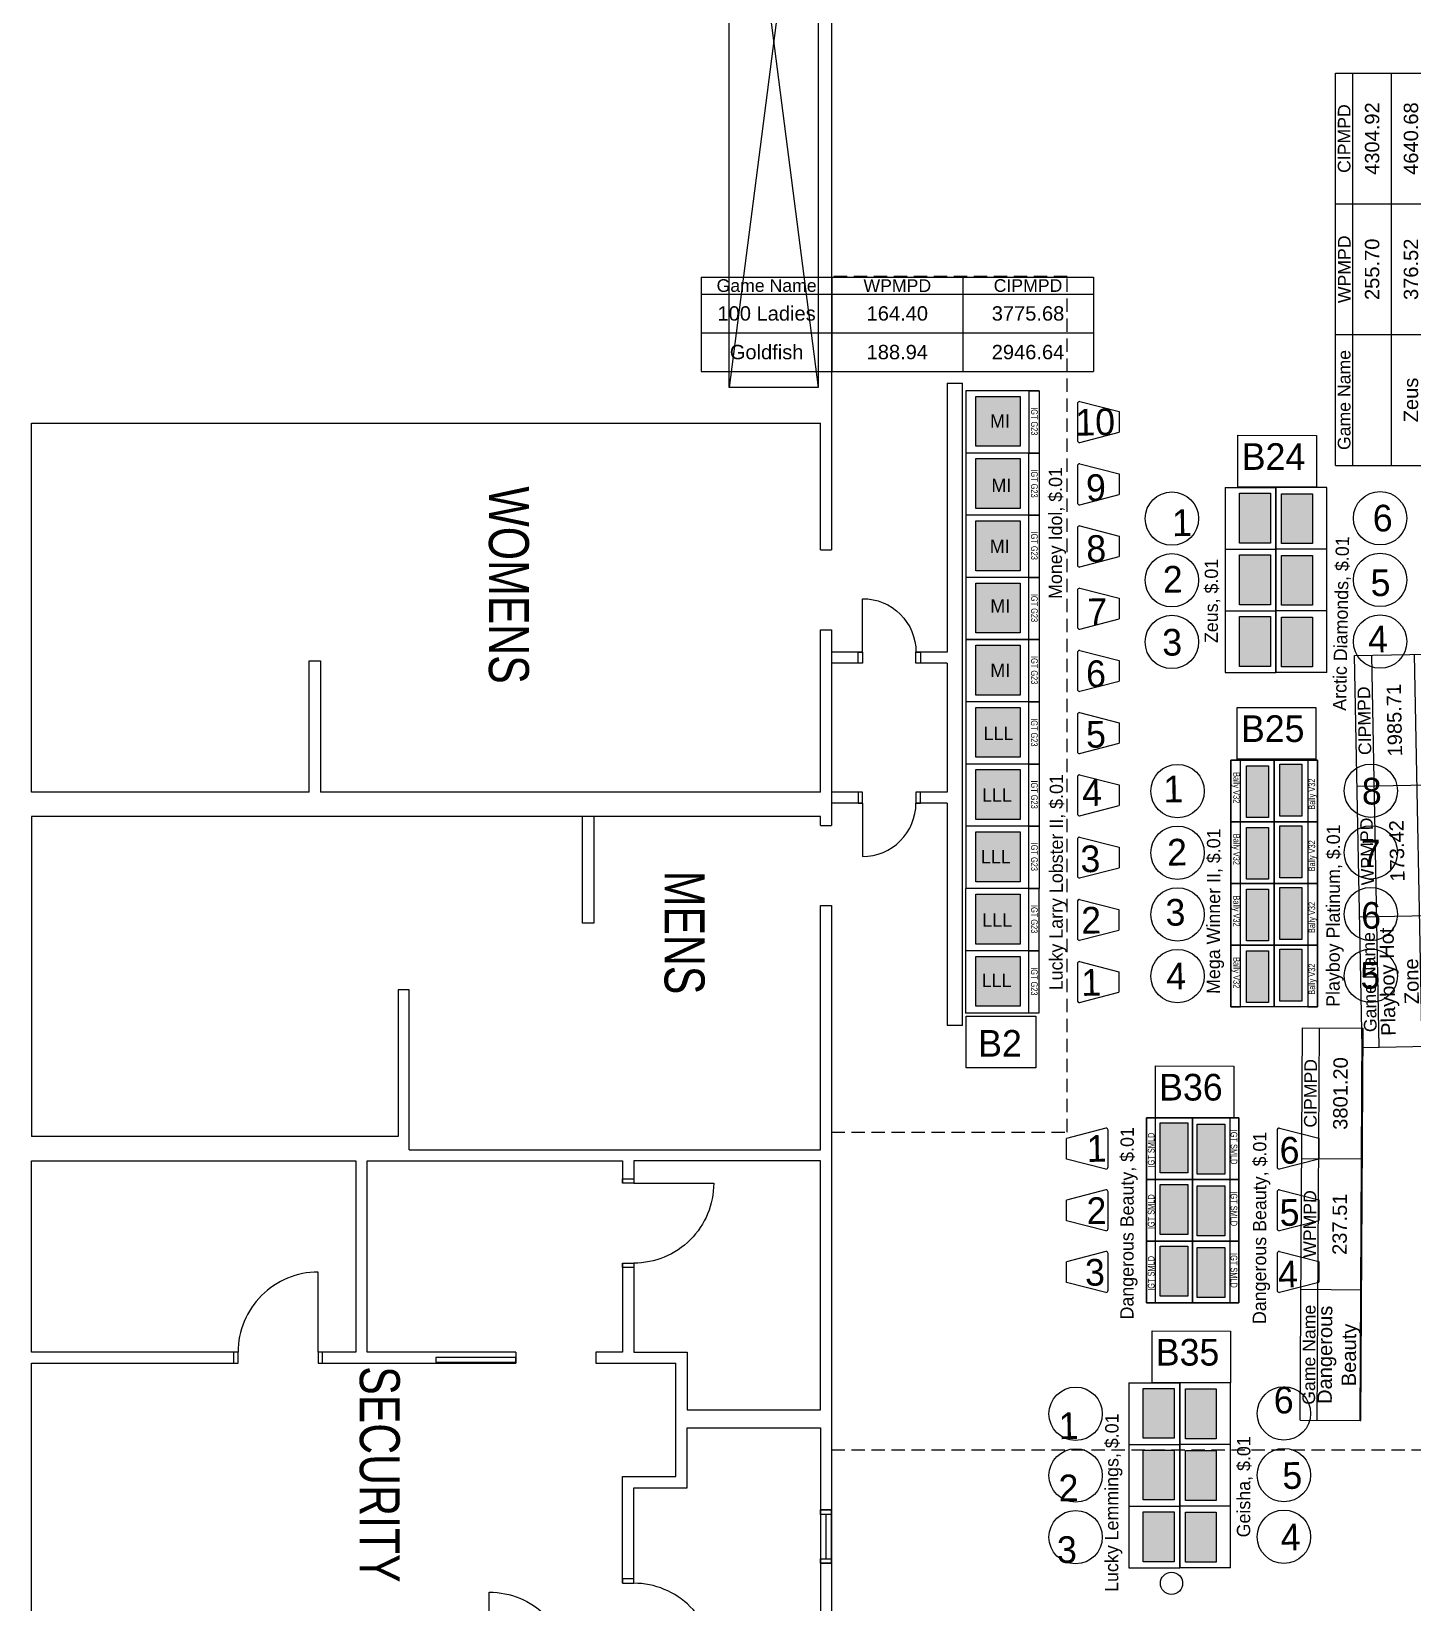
# Model space of a CAD drawing. Header units: inches. Extents: x 3213 to 10275, y -3570 to -435.
# Drawn here: x 7075 to 7697, y -2572 to -1865 of the extents above; entities that cross this region are included whole.
import ezdxf
from ezdxf.enums import TextEntityAlignment as Align

# ---------------------------------------------------------------- set-up
doc = ezdxf.new("R2010")
doc.units = ezdxf.units.IN
doc.header["$LTSCALE"] = 24
doc.header["$MEASUREMENT"] = 0
doc.linetypes.add('HIDDEN', pattern=[0.375, 0.25, -0.125])
for name, color, linetype in [('00 Bally Slots', 9, 'Continuous'), ('00 Bank', 7, 'Continuous'), ('00 IGT Slots', 7, 'Continuous'), ('00 PT Enrollment', 7, 'Continuous'), ('00 Themes', 7, 'Continuous'), ('F1  CLG', 15, 'HIDDEN'), ('F1  COL', 242, 'Continuous'), ('F1  DIM', 4, 'Continuous'), ('F1  DOORS', 1, 'Continuous'), ('F1  WALL', 3, 'Continuous'), ('F1  WINDOW', 1, 'Continuous')]:
    doc.layers.add(name, color=color, linetype=linetype)
doc.styles.add('ARCHSTYL', font='HAND.SHX', dxfattribs={"width": 0.8})
doc.styles.add('HAND', font='Hand.shx', dxfattribs={"width": 0.8, "height": 0.5})

# ---------------------------------------------------------------- blocks, each defined once
blk = doc.blocks.new('SDG M-9000')
at = {"linetype": 'ByBlock', "lineweight": -3}
h = blk.add_hatch(color=0, dxfattribs=at)
h.dxf.hatch_style = 1
h.set_gradient(color1=(102, 0, 204), tint=0.32, name='CYLINDER')
h.paths.add_polyline_path([(16.43, 24.99), (2.51, 24.99), (2.51, 2.52), (16.43, 2.52)])
at = {"color": 192, "linetype": 'ByBlock', "lineweight": -3}
blk.add_lwpolyline([(2.51, 24.99), (16.43, 24.99), (16.43, 2.52), (2.51, 2.52)], close=True, dxfattribs=at)
at = {"layer": '00 Bally Slots', "color": 192, "ltscale": 25}
for p, q in [((22.86, 27.75), (0, 27.75)), ((0, 0), (0, 27.75)), ((22.86, 0), (22.86, 27.75)), ((22.86, 0), (0, 0))]:
    blk.add_line(p, q, dxfattribs=at)
at = {"layer": '00 Bally Slots', "color": 192}
blk.add_circle((46.85, 13.96), 12.01, dxfattribs=at)
blk = doc.blocks.new('IGT SMLD')
at = {"linetype": 'ByBlock', "lineweight": -3}
h = blk.add_hatch(color=0, dxfattribs=at)
h.dxf.hatch_style = 1
h.set_gradient(color1=(255, 255, 0), tint=0.32, name='CYLINDER')
h.paths.add_polyline_path([(24418.92, 25302.53), (24406.48, 25302.53), (24406.48, 25280.04), (24418.92, 25280.04)])
at = {"color": 0, "linetype": 'ByBlock', "lineweight": -3}
blk.add_lwpolyline([(24406.48, 25302.53), (24418.92, 25302.53), (24418.92, 25280.04), (24406.48, 25280.04)], close=True, dxfattribs=at)
at = {"layer": '00 IGT Slots', "color": 7, "ltscale": 25}
blk.add_line((24404.27, 25277.12), (24404.27, 25304.87), dxfattribs=at)
at = {"layer": '00 IGT Slots', "color": 2, "ltscale": 25}
for p, q in [((24381.98, 25300.17), (24364.27, 25295.56)), ((24364.27, 25286.3), (24364.27, 25295.56)), ((24382.99, 25282.74), (24382.99, 25299.24)), ((24381.99, 25281.74), (24364.26, 25286.3))]:
    blk.add_line(p, q, dxfattribs=at)
for points in [[(24400.27, 25277.12), (24404.27, 25277.12), (24404.27, 25304.87), (24400.27, 25304.87)], [(24400.27, 25277.12), (24421.02, 25277.12), (24421.02, 25304.87), (24400.27, 25304.87)]]:
    blk.add_lwpolyline(points, close=True, dxfattribs=at)
at = {"layer": '00 IGT Slots', "color": 7, "linetype": 'ByBlock', "lineweight": -3}
blk.add_lwpolyline([(24400.27, 25304.87), (24421.02, 25304.87), (24421.02, 25277.12), (24400.27, 25277.12)], close=True, dxfattribs=at)
at = {"layer": '00 IGT Slots', "color": 2, "ltscale": 25}
for centre, start, end in [((24381.99, 25299.24), 0, 90), ((24381.99, 25282.74), 270, 0)]:
    blk.add_arc(centre, 1, start, end, dxfattribs=at)
at = {"layer": '00 IGT Slots', "color": 7, "linetype": 'ByBlock', "lineweight": -3, "insert": (24400.89, 25282.51), "char_height": 3, "width": 16.6602, "attachment_point": 1, "rotation": 90, "style": 'HAND'}
blk.add_mtext('IGT SMLD', dxfattribs=at)
blk = doc.blocks.new('*T324')
at = {"layer": '00 Themes', "linetype": 'ByBlock', "lineweight": -2, "transparency": 16777216}
for p, q in [((0, 0), (0, 176.43)), ((0, 176.43), (42.64, 176.43)), ((42.64, 0), (42.64, 176.43)), ((0, 0), (42.64, 0))]:
    blk.add_line(p, q, dxfattribs=at)
at = {"layer": '00 Themes', "color": 0, "linetype": 'ByBlock', "lineweight": -2, "transparency": 16777216}
for p, q in [((7.7, 0), (7.7, 176.43)), ((25.17, 0), (25.17, 176.43)), ((0, 117.62), (42.64, 117.62)), ((0, 58.81), (42.64, 58.81))]:
    blk.add_line(p, q, dxfattribs=at)
at = {"layer": '00 Themes', "color": 0, "lineweight": -3, "transparency": 16777216, "width": 58.689, "attachment_point": 5, "rotation": 90}
for s, insert, char_height in [('{\\fArial|b0|i0|c0;\\c255;4304.92 ', (16.44, 147.02), 6.467), ('{\\fArial|b0|i0|c0;\\c255;4640.68 ', (33.91, 147.02), 6.467), ('{\\fArial|b0|i0|c0;CIPMPD', (3.85, 147.02), 5.6858), ('{\\fArial|b0|i0|c0;WPMPD', (3.85, 88.21), 5.6858), ('{\\fArial|b0|i0|c0;\\c52479;255.70 ', (16.44, 88.21), 6.467), ('{\\fArial|b0|i0|c0;\\c65280;376.52 ', (33.91, 88.21), 6.467), ('{\\fArial|b0|i0|c0;Game Name', (3.85, 29.4), 5.6858), ('{\\fArial|b0|i0|c0;Zeus', (33.91, 29.4), 6.467), ('{\\fArial|b0|i0|c0;', (16.44, 29.4), 6.467)]:
    blk.add_mtext(s, dxfattribs=dict(at, insert=insert, char_height=char_height))
blk = doc.blocks.new('*T326')
at = {"layer": '00 Themes', "linetype": 'ByBlock', "lineweight": -2, "transparency": 16777216}
for p, q in [((-3.4, 176.39), (42.89, 177.29)), ((46.29, 0.89), (42.89, 177.29)), ((0, 0), (-3.4, 176.39)), ((0, 0), (46.29, 0.89))]:
    blk.add_line(p, q, dxfattribs=at)
at = {"layer": '00 Themes', "color": 0, "linetype": 'ByBlock', "lineweight": -2, "transparency": 16777216}
for p, q in [((26.99, 0.52), (23.59, 176.91)), ((7.7, 0.15), (4.3, 176.54)), ((-2.27, 117.6), (44.02, 118.49)), ((-1.13, 58.8), (45.15, 59.69))]:
    blk.add_line(p, q, dxfattribs=at)
at = {"layer": '00 Themes', "color": 0, "lineweight": -3, "transparency": 16777216, "width": 58.689, "attachment_point": 5, "rotation": 91.10497}
for s, insert, char_height in [('{\\fArial|b0|i0|c0;\\c255;1985.71 ', (14.51, 147.33), 6.467), ('{\\fArial|b0|i0|c0;\\c65280;6618.15 ', (33.81, 147.7), 6.467), ('{\\fArial|b0|i0|c0;CIPMPD', (1.01, 147.07), 5.6858), ('{\\fArial|b0|i0|c0;WPMPD', (2.15, 88.27), 5.6858), ('{\\fArial|b0|i0|c0;\\c255;173.42 ', (15.65, 88.53), 6.467), ('{\\fArial|b0|i0|c0;\\c65280;551.16 ', (34.94, 88.9), 6.467), ('{\\fArial|b0|i0|c0;Game Name', (3.28, 29.47), 5.6858), ('{\\fArial|b0|i0|c0;Playboy Hot Zone', (16.78, 29.73), 6.467), ('{\\fArial|b0|i0|c0;', (36.07, 30.11), 6.467)]:
    blk.add_mtext(s, dxfattribs=dict(at, insert=insert, char_height=char_height))
blk = doc.blocks.new('*T333')
at = {"layer": '00 Themes', "linetype": 'ByBlock', "lineweight": -2, "transparency": 16777216}
for p, q in [((0, 0), (0.99, 176.42)), ((0.99, 176.42), (27.96, 176.27)), ((26.97, -0.15), (27.96, 176.27)), ((0, 0), (26.97, -0.15))]:
    blk.add_line(p, q, dxfattribs=at)
at = {"layer": '00 Themes', "color": 0, "linetype": 'ByBlock', "lineweight": -2, "transparency": 16777216}
for p, q in [((7.7, -0.04), (8.69, 176.38)), ((27.33, -0.15), (28.32, 176.27)), ((27.96, 176.27), (28.32, 176.27)), ((0.66, 117.62), (27.99, 117.46)), ((0.33, 58.81), (27.66, 58.65)), ((26.97, -0.15), (27.33, -0.15))]:
    blk.add_line(p, q, dxfattribs=at)
at = {"layer": '00 Themes', "color": 0, "lineweight": -3, "transparency": 16777216, "width": 58.689, "attachment_point": 5, "rotation": 89.67758}
for s, insert, char_height in [('{\\fArial|b0|i0|c0;\\c255;3801.20 ', (18.16, 146.92), 6.467), ('{\\fArial|b0|i0|c0;CIPMPD', (4.68, 147), 5.6858), ('{\\fArial|b0|i0|c0;WPMPD', (4.35, 88.19), 5.6858), ('{\\fArial|b0|i0|c0;\\c52479;237.51 ', (17.83, 88.11), 6.467), ('{\\fArial|b0|i0|c0;Game Name', (4.02, 29.38), 5.6858), ('{\\fArial|b0|i0|c0;Dangerous Beauty', (17.5, 29.31), 6.467)]:
    blk.add_mtext(s, dxfattribs=dict(at, insert=insert, char_height=char_height))
blk = doc.blocks.new('*T409')
at = {"layer": '00 Themes', "linetype": 'ByBlock', "lineweight": -2, "transparency": 16777216}
for p, q in [((0, 0), (176.43, 0)), ((0, 0), (0, -42.48)), ((176.43, 0), (176.43, -42.48)), ((0, -42.48), (176.43, -42.48))]:
    blk.add_line(p, q, dxfattribs=at)
at = {"layer": '00 Themes', "color": 0, "linetype": 'ByBlock', "lineweight": -2, "transparency": 16777216}
for p, q in [((58.81, 0), (58.81, -42.48)), ((117.62, 0), (117.62, -42.48)), ((0, -7.7), (176.43, -7.7)), ((0, -25.09), (176.43, -25.09))]:
    blk.add_line(p, q, dxfattribs=at)
at = {"layer": '00 Themes', "color": 0, "lineweight": -3, "transparency": 16777216, "width": 58.689, "attachment_point": 5}
for s, insert, char_height in [('{\\fArial|b0|i0|c0;Game Name', (29.4, -3.85), 5.6858), ('{\\fArial|b0|i0|c0;WPMPD', (88.21, -3.85), 5.6858), ('{\\fArial|b0|i0|c0;CIPMPD', (147.02, -3.85), 5.6858), ('{\\fArial|b0|i0|c0;100 Ladies', (29.4, -16.4), 6.467), ('{\\fArial|b0|i0|c0;\\c255;164.40 ', (88.21, -16.4), 6.467), ('{\\fArial|b0|i0|c0;\\c255;3775.68 ', (147.02, -16.4), 6.467), ('{\\fArial|b0|i0|c0;Goldfish', (29.4, -33.79), 6.467), ('{\\fArial|b0|i0|c0;\\c255;188.94 ', (88.21, -33.79), 6.467), ('{\\fArial|b0|i0|c0;\\c255;2946.64 ', (147.02, -33.79), 6.467)]:
    blk.add_mtext(s, dxfattribs=dict(at, insert=insert, char_height=char_height))
blk = doc.blocks.new('IGT G23')
at = {"linetype": 'ByBlock', "lineweight": -3}
h = blk.add_hatch(color=7, dxfattribs=at)
h.set_gradient(color1=(241, 237, 14), color2=(18, 202, 42), tint=1)
h.paths.add_polyline_path([(-33.41, -26.28), (-33.41, -1.81), (-28.91, -1.81), (-28.91, -26.28)], flags=9)
h = blk.add_hatch(color=0, dxfattribs=at)
h.dxf.hatch_style = 1
h.set_gradient(color1=(255, 63, 0), tint=0.32, name='CYLINDER')
h.paths.add_polyline_path([(-4.53, -3.06), (-24.51, -3.06), (-24.51, -25.5), (-4.53, -25.5)])
at = {"color": 0, "linetype": 'ByBlock', "lineweight": -3}
blk.add_lwpolyline([(-24.51, -3.06), (-4.53, -3.06), (-4.53, -25.5), (-24.51, -25.5)], close=True, dxfattribs=at)
at = {"layer": '00 IGT Slots', "color": 30, "ltscale": 25}
for p, q in [((-33, 0), (0, 0)), ((-33, -28), (-33, 0)), ((0, -28), (0, 0)), ((-51.29, -4.75), (-69, -9.37)), ((-50.29, -22.18), (-50.29, -5.68)), ((-69, -18.63), (-69, -9.37)), ((-51.29, -23.18), (-69.01, -18.63)), ((-33, -28), (0, -28))]:
    blk.add_line(p, q, dxfattribs=at)
at = {"layer": '00 IGT Slots', "color": 30, "linetype": 'ByBlock', "lineweight": -3}
blk.add_lwpolyline([(-33, 0), (-28.48, 0), (-28.48, -28), (-33, -28)], close=True, dxfattribs=at)
at = {"layer": '00 IGT Slots', "color": 30, "ltscale": 25}
for centre, start, end in [((-51.29, -5.68), 0, 90), ((-51.29, -22.18), 270, 0)]:
    blk.add_arc(centre, 1, start, end, dxfattribs=at)
at = {"layer": '00 IGT Slots', "color": 7, "linetype": 'ByBlock', "lineweight": -3, "insert": (-32.42, -20.63), "char_height": 3, "width": 15.2138, "attachment_point": 1, "rotation": 90, "style": 'HAND'}
blk.add_mtext('IGT G23', dxfattribs=at)
blk = doc.blocks.new('SDG V32')
at = {"linetype": 'ByBlock', "lineweight": -3}
h = blk.add_hatch(color=0, dxfattribs=at)
h.dxf.hatch_style = 1
h.set_gradient(color1=(102, 0, 204), tint=0.32, name='CYLINDER')
h.paths.add_polyline_path([(12.51, 25.85), (2.51, 25.85), (2.51, 2.56), (12.51, 2.56)])
at = {"color": 192, "linetype": 'ByBlock', "lineweight": -3}
blk.add_lwpolyline([(2.51, 25.85), (12.51, 25.85), (12.51, 2.56), (2.51, 2.56)], close=True, dxfattribs=at)
at = {"layer": '00 Bally Slots', "color": 5, "linetype": 'ByBlock', "lineweight": -3}
for points in [[(0, 27.75), (19.5, 27.75), (19.5, 0), (0, 0)], [(19.5, 27.75), (15.1, 27.75), (15.1, 0), (19.5, 0)]]:
    blk.add_lwpolyline(points, close=True, dxfattribs=at)
at = {"layer": '00 Bally Slots', "color": 5}
blk.add_circle((43.49, 13.96), 12.01, dxfattribs=at)
at = {"layer": '00 Bally Slots', "color": 7, "linetype": 'ByBlock', "lineweight": -3, "insert": (15.43, 5.42), "char_height": 3, "width": 20.1675, "attachment_point": 1, "rotation": 90, "style": 'HAND'}
blk.add_mtext('Bally V32', dxfattribs=at)

msp = doc.modelspace()

# ---------------------------------------------------------------- linework, layer by layer
at = {"layer": '00 Bank'}
for points in [[(7653.7, -2070.41), (7618.37, -2070.39), (7618.37, -2047.11), (7653.7, -2047.13)], [(7653.35, -2192.83), (7618.02, -2192.81), (7618.02, -2169.53), (7653.35, -2169.55)], [(7527.44, -2331.72), (7496.13, -2331.7), (7496.14, -2308.42), (7527.44, -2308.44)], [(7616.54, -2354.16), (7581.21, -2354.14), (7581.21, -2330.86), (7616.54, -2330.88)], [(7615.04, -2473.41), (7579.71, -2473.39), (7579.71, -2450.11), (7615.04, -2450.13)]]:
    msp.add_lwpolyline(points, close=True, dxfattribs=at)
at = {"layer": 'F1  CLG'}
for points in [[(7435.48, -2360.61), (7541.48, -2360.61), (7541.48, -1975.61), (7435.48, -1975.61)], [(7435.48, -2503.61), (7728.78, -2503.61), (7782.78, -2557.61), (7924.78, -2557.61), (7971.71, -2604.54), (7971.71, -2666.61)]]:
    msp.add_lwpolyline(points, dxfattribs=at)
at = {"layer": 'F1  COL'}
msp.add_circle((7588.48, -2563.61), 5, dxfattribs=at)
at = {"layer": 'F1  DOORS'}
for points in [[(7449.48, -2144.61), (7449.48, -2120.61, -0.414214), (7473.48, -2144.61, 0)], [(7449.48, -2212.61), (7449.48, -2236.61, 0.414214), (7473.48, -2212.61, 0)], [(7346.48, -2383.61), (7382.48, -2383.61, -0.414214), (7346.48, -2419.61, 0)], [(7204.48, -2459.61), (7204.48, -2423.61, 0.414214), (7168.48, -2459.61, 0)], [(7346.48, -2599.61), (7382.48, -2599.61, 0.414214), (7346.48, -2563.61, 0)], [(7281.48, -2603.61), (7281.48, -2567.61, -0.414214), (7317.48, -2603.61, 0)]]:
    msp.add_lwpolyline(points, format="xyb", dxfattribs=at)
for points in [[(7449.48, -2149.61), (7447.48, -2149.61), (7447.48, -2144.61), (7449.48, -2144.61)], [(7475.48, -2149.61), (7473.48, -2149.61), (7473.48, -2144.61), (7475.48, -2144.61)], [(7449.48, -2207.61), (7447.48, -2207.61), (7447.48, -2212.61), (7449.48, -2212.61)], [(7475.48, -2207.61), (7473.48, -2207.61), (7473.48, -2212.61), (7475.48, -2212.61)], [(7341.48, -2383.61), (7341.48, -2381.61), (7346.48, -2381.61), (7346.48, -2383.61)], [(7341.48, -2421.61), (7341.48, -2419.61), (7346.48, -2419.61), (7346.48, -2421.61)], [(7166.48, -2464.61), (7168.48, -2464.61), (7168.48, -2459.61), (7166.48, -2459.61)], [(7204.48, -2464.61), (7206.48, -2464.61), (7206.48, -2459.61), (7204.48, -2459.61)], [(7257.48, -2464.11), (7293.48, -2464.11), (7293.48, -2462.11), (7257.48, -2462.11)], [(7341.48, -2561.61), (7341.48, -2563.61), (7346.48, -2563.61), (7346.48, -2561.61)]]:
    msp.add_lwpolyline(points, close=True, dxfattribs=at)
for points in [[(7293.48, -2459.61), (7293.48, -2464.61)], [(7329.48, -2459.61), (7329.48, -2464.61)]]:
    msp.add_lwpolyline(points, dxfattribs=at)
at = {"layer": 'F1  WALL'}
msp.add_line((7487.48, -2023.61), (7494.48, -2023.61), dxfattribs=at)
for points in [[(7435.48, -1589.61), (7435.48, -2098.61)], [(7487.48, -2023.61), (7487.48, -2144.61)], [(7494.48, -2312.61), (7494.48, -2023.61)], [(7200.48, -2207.61), (7075.48, -2207.61), (7075.48, -2041.61), (7430.48, -2041.61)], [(7430.48, -2098.61), (7430.48, -2041.61)], [(7430.48, -2098.61), (7435.48, -2098.61)], [(7430.48, -2134.61), (7435.48, -2134.61)], [(7430.48, -2207.61), (7430.48, -2134.61)], [(7435.48, -2134.61), (7435.48, -2222.61)], [(7200.48, -2207.61), (7200.48, -2148.61), (7205.48, -2148.61), (7205.48, -2207.61)], [(7449.48, -2144.61), (7435.48, -2144.61)], [(7487.48, -2144.61), (7473.48, -2144.61)], [(7449.48, -2149.61), (7435.48, -2149.61)], [(7487.48, -2149.61), (7473.48, -2149.61)], [(7487.48, -2149.61), (7487.48, -2207.61)], [(7430.48, -2207.61), (7205.48, -2207.61)], [(7449.48, -2207.61), (7435.48, -2207.61)], [(7449.48, -2212.61), (7435.48, -2212.61)], [(7487.48, -2207.61), (7473.48, -2207.61)], [(7487.48, -2212.61), (7473.48, -2212.61)], [(7487.48, -2212.61), (7487.48, -2312.61)], [(7430.48, -2218.61), (7075.48, -2218.61)], [(7075.48, -2218.61), (7075.48, -2362.61)], [(7328.48, -2218.61), (7328.48, -2266.61), (7323.48, -2266.61), (7323.48, -2218.61)], [(7430.48, -2222.61), (7430.48, -2218.61)], [(7430.48, -2222.61), (7435.48, -2222.61)], [(7245.48, -2368.61), (7430.48, -2368.61), (7430.48, -2258.61)], [(7430.48, -2258.61), (7435.48, -2258.61)], [(7435.48, -2258.61), (7435.48, -2608.61)], [(7245.48, -2296.61), (7240.48, -2296.61), (7240.48, -2362.61), (7075.48, -2362.61)], [(7245.48, -2368.61), (7245.48, -2296.61)], [(7494.48, -2312.61), (7487.48, -2312.61)], [(7168.48, -2459.61), (7075.48, -2459.61), (7075.48, -2373.61), (7221.48, -2373.61), (7221.48, -2459.61), (7204.48, -2459.61)], [(7293.48, -2459.61), (7226.48, -2459.61), (7226.48, -2373.61), (7341.48, -2373.61), (7341.48, -2383.61)], [(7346.48, -2419.61), (7346.48, -2459.61), (7370.48, -2459.61), (7370.48, -2485.61), (7430.48, -2485.61), (7430.48, -2373.61), (7346.48, -2373.61), (7346.48, -2383.61)], [(7341.48, -2419.61), (7341.48, -2459.61), (7329.48, -2459.61)], [(7075.48, -2603.61), (7075.48, -2464.61)], [(7075.48, -2464.61), (7168.48, -2464.61)], [(7204.48, -2464.61), (7293.48, -2464.61)], [(7329.48, -2464.61), (7365.48, -2464.61)], [(7341.48, -2563.61), (7341.48, -2515.61), (7365.48, -2515.61), (7365.48, -2464.61)], [(7346.48, -2563.61), (7346.48, -2520.61), (7370.48, -2520.61), (7370.48, -2493.61), (7430.48, -2493.61), (7430.48, -2603.61), (7346.48, -2603.61), (7346.48, -2599.61)]]:
    msp.add_lwpolyline(points, dxfattribs=at)
msp.add_lwpolyline([(7429.48, -1714.61), (7429.48, -2025.61), (7389.48, -2025.61), (7389.48, -1714.61)], close=True, dxfattribs=at)
at = {"layer": 'F1  WALL', "color": 8}
for points in [[(7389.48, -1714.61), (7429.48, -2025.61)], [(7429.48, -1714.61), (7389.48, -2025.61)]]:
    msp.add_lwpolyline(points, dxfattribs=at)
at = {"layer": 'F1  WINDOW'}
for points in [[(7430.48, -2532.61), (7430.48, -2530.61), (7435.48, -2530.61), (7435.48, -2532.61)], [(7435.48, -2554.61), (7435.48, -2530.61), (7430.48, -2530.61), (7430.48, -2554.61)], [(7430.48, -2554.61), (7430.48, -2552.61), (7435.48, -2552.61), (7435.48, -2554.61)]]:
    msp.add_lwpolyline(points, close=True, dxfattribs=at)
msp.add_lwpolyline([(7432.98, -2532.61), (7432.98, -2552.61)], dxfattribs=at)

# ---------------------------------------------------------------- block references
for name, p in [('*T324', (7662.33, -2060.62)), ('*T409', (7376.88, -1975.91)), ('*T326', (7674.27, -2322.6)), ('*T333', (7646.35, -2490.17))]:
    msp.add_blockref(name, p)
at = {"layer": '00 Bally Slots', "color": 20, "rotation": 180}
for p in [(7635.48, -2070.62), (7635.48, -2098.37), (7635.48, -2126.12), (7592.18, -2473.41), (7592.18, -2501.16), (7592.18, -2528.91)]:
    msp.add_blockref('SDG M-9000', p, dxfattribs=at)
at = {"layer": '00 Bally Slots', "color": 20}
for p in [(7635.48, -2098.37), (7635.48, -2126.12), (7635.48, -2153.87), (7592.18, -2501.16), (7592.18, -2528.91), (7592.18, -2556.66)]:
    msp.add_blockref('SDG M-9000', p, dxfattribs=at)
at = {"layer": '00 Bally Slots', "color": 30, "linetype": 'ByBlock', "lineweight": -3, "rotation": 180}
for p in [(7634.67, -2193.23), (7634.67, -2220.98), (7634.67, -2248.73), (7634.67, -2276.48)]:
    msp.add_blockref('SDG V32', p, dxfattribs=at)
at = {"layer": '00 Bally Slots', "color": 30, "linetype": 'ByBlock', "lineweight": -3}
for p in [(7634.67, -2220.98), (7634.67, -2248.73), (7634.67, -2276.48), (7634.67, -2304.23)]:
    msp.add_blockref('SDG V32', p, dxfattribs=at)
at = {"layer": '00 IGT Slots', "color": 7, "ltscale": 25}
for p in [(-16823.07, -27659.03), (-16823.07, -27686.78), (-16823.07, -27714.53)]:
    msp.add_blockref('IGT SMLD', p, dxfattribs=at)
at = {"layer": '00 IGT Slots', "color": 7, "ltscale": 25, "rotation": 180}
for p in [(32018.98, 22922.96), (32018.98, 22895.21), (32018.98, 22867.46)]:
    msp.add_blockref('IGT SMLD', p, dxfattribs=at)
at = {"layer": '00 Themes', "color": 10, "lineweight": -3, "transparency": 33554661, "rotation": 180}
for p in [(7495.87, -2055.08), (7495.86, -2083.08), (7495.86, -2111.07), (7495.86, -2139.07), (7495.86, -2167.05), (7495.85, -2195.05), (7495.85, -2223.04), (7495.85, -2251.04), (7495.83, -2279.07), (7495.82, -2307.07)]:
    msp.add_blockref('IGT G23', p, dxfattribs=at)

# ---------------------------------------------------------------- texts
at = {"layer": '00 Bank'}
for s, p in [('B24', (7620.08, -2062.66)), ('B25', (7619.73, -2185.08)), ('B2', (7501.48, -2326.69)), ('B36', (7582.92, -2346.41)), ('B35', (7581.42, -2465.66))]:
    msp.add_text(s, height=12, rotation=359.97523, dxfattribs=at).set_placement(p)
at = {"layer": '00 PT Enrollment', "style": 'ARCHSTYL'}
for s, p in [('10', (7554.23, -2047.13)), ('9', (7554.58, -2076.64)), ('1', (7593.23, -2092.44)), ('8', (7554.7, -2104.05)), ('2', (7589.14, -2117.88)), ('7', (7555.17, -2132.49)), ('3', (7588.85, -2146.22)), ('6', (7554.58, -2160.36)), ('5', (7554.58, -2187.64)), ('4', (7552.85, -2213.85)), ('1', (7589.41, -2212.25)), ('3', (7552.07, -2243.66)), ('2', (7591.07, -2240.67)), ('2', (7552.42, -2271.29)), ('1', (7552.42, -2299.27)), ('1', (7554.83, -2373.98)), ('6', (7641.66, -2374.8)), ('2', (7554.83, -2401.97)), ('5', (7641.67, -2402.78)), ('3', (7554.1, -2429.72)), ('4', (7640.94, -2430.53)), ('6', (7639.03, -2487.2)), ('1', (7542.23, -2498.73)), ('5', (7642.9, -2521.13)), ('2', (7542.23, -2526.72)), ('4', (7642.16, -2548.88)), ('3', (7541.5, -2554.47))]:
    msp.add_text(s, height=12, rotation=1, dxfattribs=at).set_placement(p, align=Align.CENTER)
at = {"layer": '00 PT Enrollment', "color": 7, "style": 'ARCHSTYL'}
for s, p in [('6', (7683.57, -2090.36)), ('5', (7682.6, -2119.43)), ('4', (7681.42, -2144.77)), ('8', (7678.67, -2213.22)), ('7', (7678.29, -2241.11)), ('3', (7590.33, -2267.73)), ('6', (7678.37, -2269.11)), ('4', (7590.65, -2296.38)), ('5', (7677.99, -2296.11))]:
    msp.add_text(s, height=12, rotation=1, dxfattribs=at).set_placement(p, align=Align.CENTER)
at = {"layer": '00 Themes', "linetype": 'HIDDEN'}
for s, p in [('MI', (7506.84, -2043.67)), ('MI', (7507.45, -2072.66)), ('MI', (7506.74, -2100.06)), ('MI', (7506.95, -2126.87)), ('MI', (7506.95, -2155.9)), ('LLL', (7503.92, -2184.19)), ('LLL', (7503.23, -2211.96)), ('LLL', (7502.73, -2239.72)), ('LLL', (7503.36, -2268.22)), ('LLL', (7503.08, -2295.4))]:
    msp.add_text(s, height=6, dxfattribs=at).set_placement(p)
for s, rotation, p in [('Money Idol, $.01', 89.89816, (7539.16, -2120.73)), ('Arctic Diamonds, $.01', 88.97412, (7667.02, -2171.08)), ('Zeus, $.01', 89.89816, (7609.34, -2140.58)), ('Lucky Larry Lobster II, $.01', 89.89816, (7539.49, -2296.8)), ('Mega Winner II, $.01', 89.89816, (7610.29, -2298.47)), ('Playboy Platinum, $.01', 89.89816, (7664.14, -2304.28)), ('Dangerous Beauty, $.01', 89.89816, (7571.37, -2444.92)), ('Dangerous Beauty, $.01', 89.89816, (7631, -2447)), ('Lucky Lemmings, $.01', 89.89816, (7564.5, -2567.5)), ('Geisha, $.01', 89.89816, (7623.88, -2542.98))]:
    msp.add_text(s, height=6, rotation=rotation, dxfattribs=at).set_placement(p)
at = {"layer": 'F1  DIM', "char_height": 18, "width": 82.6875, "attachment_point": 1, "rotation": 270, "style": 'HAND'}
for s, insert in [('{\\Fhand.shx;WOMENS}', (7299.33, -2070.09)), ('{\\Fhand.shx;MENS}', (7378.37, -2243.01)), ('{\\Fhand.shx;SECURITY}', (7241.22, -2465.95))]:
    msp.add_mtext(s, dxfattribs=dict(at, insert=insert))

doc.saveas('drawing.dxf')
